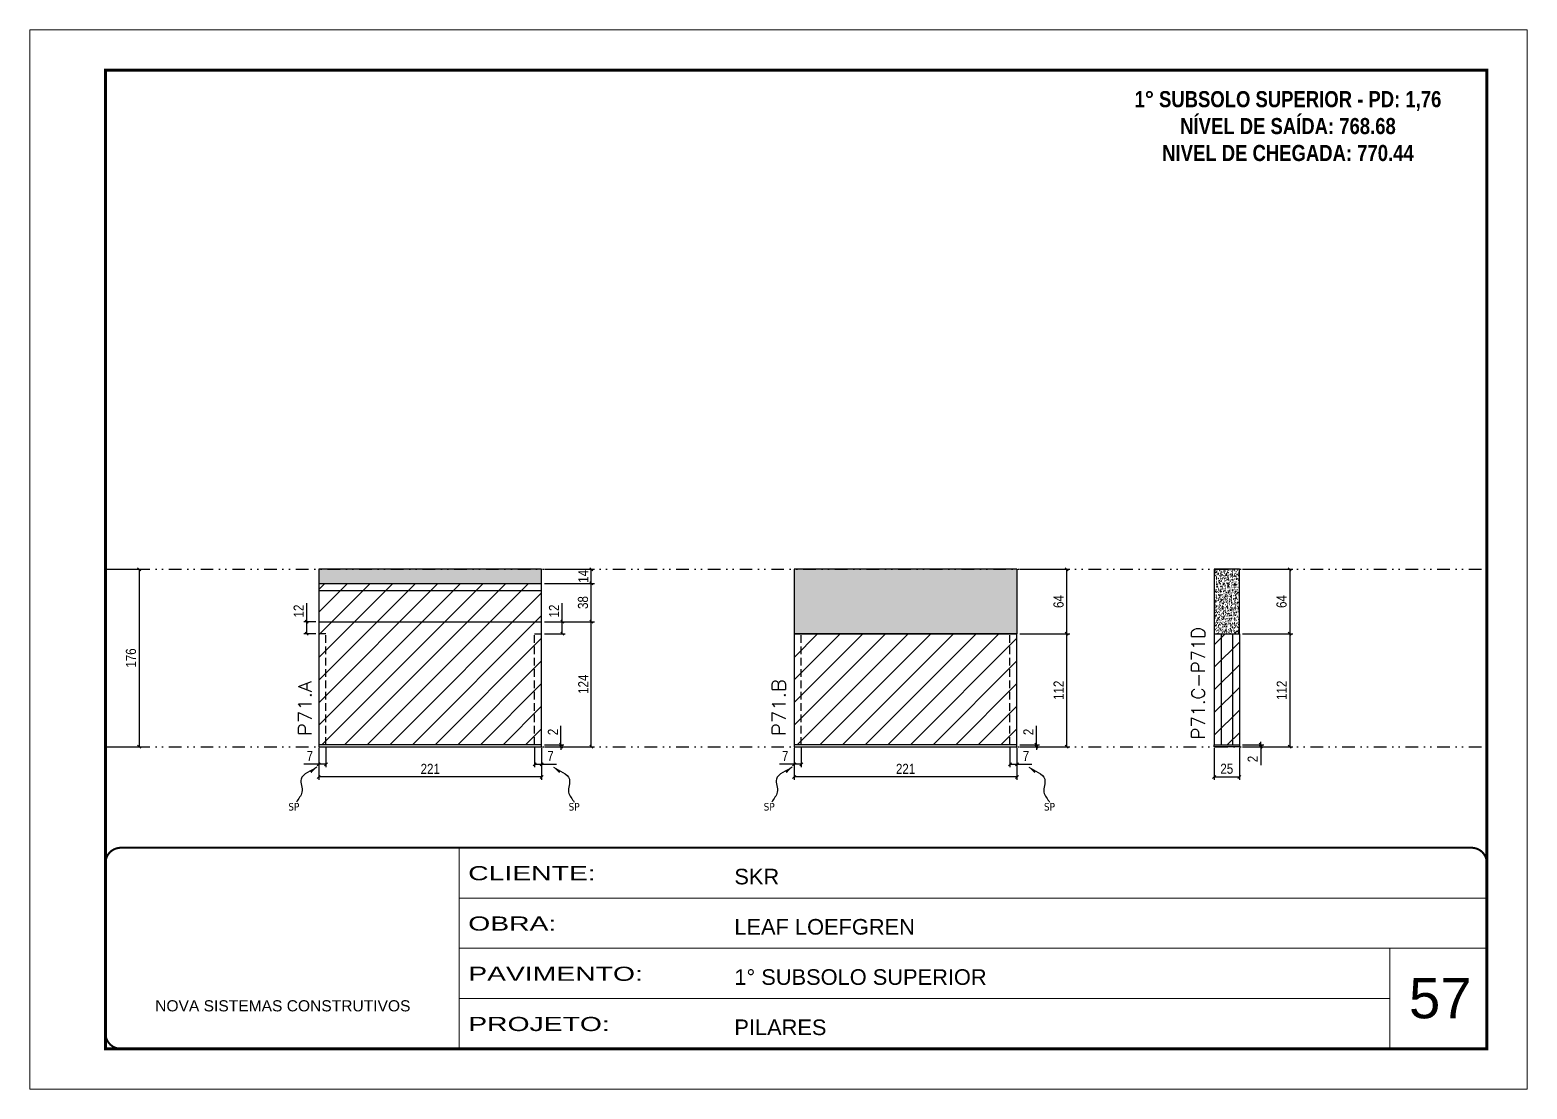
# Model space of a CAD drawing. Extents: x 14400 to 27878, y -21631 to 6985.
# Drawn here: x 14400 to 15885, y -10145 to -9095 of the extents above; entities that cross this region are included whole.
import ezdxf

# ---------------------------------------------------------------- set-up
doc = ezdxf.new("R2010")
doc.units = 0
for name, pattern in [('CONTINUO', [0]), ('DASHED', [0.75, 0.5, -0.25]), ('DIVIDE2', [0.625, 0.25, -0.125, 0, -0.125, 0, -0.125]), ('HIDDEN', [0.375, 0.25, -0.125])]:
    doc.linetypes.add(name, pattern=pattern)
for name, color, linetype, lineweight in [('CARIMBO', 255, 'Continuous', 9), ('Folhas', 255, 'Continuous', 9), ('Hachura', 251, 'Continuous', 9), ('SARRAFO DE PRESSAO', 251, 'DASHED', 9), ('Texto Seção', 7, 'Continuous', 15)]:
    doc.layers.add(name, color=color, linetype=linetype, lineweight=lineweight)
for name, color, linetype in [('COTA', 241, 'Continuous'), ('NOMENCLATURA', 7, 'Continuous'), ('Nível', 160, 'Continuous'), ('Painéis', 200, 'Continuous'), ('SARR_2.2x7', 40, 'Continuous'), ('Sarrafo de Pressão', 42, 'HIDDEN'), ('texto', 7, 'Continuous')]:
    doc.layers.add(name, color=color, linetype=linetype)
doc.styles.add('ARIAL', font='arial.ttf')
doc.styles.add('COTA TECNICA', font='techl___.ttf', dxfattribs={"height": 10})
doc.styles.add('COTA TECNICA-50', font='techl___.ttf', dxfattribs={"height": 10})
doc.styles.add('REGUA-120', font='ROMANS.shx', dxfattribs={"height": 15})
doc.styles.add('ROMANC', font='techb___.ttf', dxfattribs={"height": 2.5})
doc.styles.get("Standard").update_dxf_attribs({"font": 'arial.ttf'})
doc.styles.add('Tecnologia', font='')
doc.styles.get('Tecnologia').set_extended_font_data('Forgotten Futurist')
doc.dimstyles.new('COTA PAINEL-50', dxfattribs={"dimtxt": 10, "dimasz": 3, "dimexe": 3, "dimexo": 3, "dimgap": 3, "dimtad": 1, "dimdec": 1, "dimzin": 12, "dimdsep": 46, "dimtxsty": 'COTA TECNICA-50', "dimblk1": 'OBLIQUE', "dimblk2": 'OBLIQUE', "dimsah": 1, "dimcen": 0.9, "dimclrd": 4, "dimclre": 4, "dimclrt": 240, "dimadec": 1, "dimazin": 3, "dimtfac": 1, "dimtdec": 1, "dimtmove": 0, "dimatfit": 3, "dimfxl": 1, "dimtolj": 1, "dimtzin": 12, "dimarcsym": 0})
doc.dimstyles.new('PAINEL', dxfattribs={"dimtxt": 10, "dimasz": 3, "dimexe": 3, "dimexo": 3, "dimgap": 3, "dimtad": 1, "dimdec": 1, "dimzin": 12, "dimdsep": 46, "dimtxsty": 'COTA TECNICA', "dimblk1": 'OBLIQUE', "dimblk2": 'OBLIQUE', "dimsah": 1, "dimcen": 0.9, "dimclrd": 4, "dimclre": 4, "dimclrt": 240, "dimadec": 1, "dimazin": 3, "dimtfac": 1, "dimtdec": 1, "dimtmove": 0, "dimatfit": 3, "dimfxl": 1, "dimtolj": 1, "dimtzin": 12, "dimarcsym": 0})
doc.dimstyles.get("Standard").update_dxf_attribs({"dimtxt": 0.18, "dimasz": 0.18, "dimexe": 0.18, "dimexo": 0.0625, "dimgap": 0.09, "dimtad": 0, "dimtih": 1, "dimtoh": 1, "dimdec": 4, "dimzin": 0, "dimdsep": 46, "dimtxsty": 'Standard', "dimcen": 0.09, "dimadec": 0, "dimazin": 0, "dimtfac": 1, "dimtdec": 4, "dimtofl": 0, "dimtmove": 0, "dimatfit": 3, "dimfxl": 1, "dimtolj": 1, "dimtzin": 0, "dimarcsym": 0})

# ---------------------------------------------------------------- blocks, each defined once
blk = doc.blocks.new('9999999999')
at = {"color": 30, "linetype": 'CONTINUO'}
for p, q in [((98564.6, 34230.2), (98564.6, 34429.4)), ((98564.6, 34379.6), (99584, 34379.6)), ((98564.6, 34329.8), (99488, 34329.8)), ((99584, 34329.8), (99488, 34329.8)), ((99488, 34329.8), (99488, 34230.2)), ((98564.6, 34280), (99488, 34280))]:
    blk.add_line(p, q, dxfattribs=at)
at = {"color": 30, "linetype": 'CONTINUO', "const_width": 2}
blk.add_lwpolyline([(99584, 34230.2), (99584, 34414.4, 0.414214), (99569, 34429.4), (98229, 34429.4, 0.414214), (98214, 34414.4), (98214, 34245.2, 0.414214), (98229, 34230.2), (99584, 34230.2)], format="xyb", dxfattribs=at)
at = {"layer": 'Folhas'}
blk.add_lwpolyline([(98139, 34190.2), (99624, 34190.2), (99624, 35240.2), (98139, 35240.2)], close=True, dxfattribs=at)
at = {"layer": 'Folhas', "color": 30, "const_width": 3}
blk.add_lwpolyline([(98214, 34230.2), (99584, 34230.2), (99584, 35200.2), (98214, 35200.2)], close=True, dxfattribs=at)
at = {"color": 7, "linetype": 'Continuous', "ltscale": 5, "style": 'ARIAL'}
for s, height, p in [('SKR', 15.48, (98837.7, 34393.1)), ('LEAF LOEFGREN', 15.483, (98837.7, 34343.3)), ('1° SUBSOLO SUPERIOR', 15.483, (98837.7, 34293.5)), ('NOVA SISTEMAS CONSTRUTIVOS', 11.059, (98263.2, 34267.2)), ('PILARES', 15.48, (98837.7, 34243.7))]:
    blk.add_text(s, height=height, dxfattribs=at).set_placement(p)
at = {"layer": 'Folhas', "color": 7, "style": 'Tecnologia', "width": 1.5}
for s, p in [('CLIENTE:', (98573.7, 34397.2)), ('OBRA:', (98573.7, 34347.3)), ('PAVIMENTO:', (98573.7, 34297.5)), ('PROJETO:', (98573.7, 34247.7))]:
    blk.add_text(s, height=14, dxfattribs=at).set_placement(p)
blk = doc.blocks.new('_Oblique')
at = {"color": 0, "linetype": 'ByBlock', "lineweight": -2}
blk.add_line((-0.5, -0.5), (0.5, 0.5), dxfattribs=at)
blk = doc.blocks.new('*D1744')
at = {"layer": 'COTA', "color": 4, "lineweight": -2, "transparency": 16777216}
for p, q in [((14478, -9630), (14511.3, -9630)), ((14508.3, -9630), (14508.3, -9806)), ((14478, -9806), (14511.3, -9806))]:
    blk.add_line(p, q, dxfattribs=at)
at = {"layer": 'Defpoints', "color": 0, "transparency": 16777216}
for p in [(14475, -9630), (14475, -9806), (14508.3, -9806)]:
    blk.add_point(p, dxfattribs=at)
at = {"layer": 'COTA', "color": 4, "lineweight": -2, "transparency": 16777216, "xscale": 3, "yscale": 3, "zscale": 3}
for p, rotation in [((14508.3, -9630), 90), ((14508.3, -9806), 270)]:
    blk.add_blockref('_Oblique', p, dxfattribs=dict(at, rotation=rotation))
at = {"layer": 'COTA', "color": 240, "transparency": 16777216, "insert": (14500.2, -9718), "char_height": 10, "attachment_point": 5, "rotation": 90, "style": 'COTA TECNICA'}
blk.add_mtext('\\A1;176', dxfattribs=at)
blk = doc.blocks.new('*D1735')
at = {"layer": 'COTA', "color": 4, "lineweight": -2, "transparency": 16777216}
for p, q in [((14686.5, -9807), (14686.5, -9838.9)), ((14907.5, -9807), (14907.5, -9838.9)), ((14907.5, -9835.9), (14686.5, -9835.9))]:
    blk.add_line(p, q, dxfattribs=at)
at = {"layer": 'Defpoints', "color": 0, "transparency": 16777216}
for p in [(14686.5, -9804), (14907.5, -9804), (14686.5, -9835.9)]:
    blk.add_point(p, dxfattribs=at)
at = {"layer": 'COTA', "color": 4, "lineweight": -2, "transparency": 16777216, "xscale": 3, "yscale": 3, "zscale": 3, "rotation": 180}
blk.add_blockref('_Oblique', (14686.5, -9835.9), dxfattribs=at)
at = {"layer": 'COTA', "color": 4, "lineweight": -2, "transparency": 16777216, "xscale": 3, "yscale": 3, "zscale": 3}
blk.add_blockref('_Oblique', (14907.5, -9835.9), dxfattribs=at)
at = {"layer": 'COTA', "color": 240, "transparency": 16777216, "insert": (14797, -9827.9), "char_height": 10, "attachment_point": 5, "style": 'COTA TECNICA'}
blk.add_mtext('\\A1;221', dxfattribs=at)
blk = doc.blocks.new('*D1736')
at = {"layer": 'COTA', "color": 4, "lineweight": -2, "transparency": 16777216}
for p, q in [((14900.5, -9807), (14900.5, -9826.3)), ((14907.5, -9809), (14907.5, -9826.3)), ((14900.5, -9823.3), (14907.5, -9823.3)), ((14907.5, -9823.3), (14922.2, -9823.3))]:
    blk.add_line(p, q, dxfattribs=at)
at = {"layer": 'Defpoints', "color": 0, "transparency": 16777216}
for p in [(14900.5, -9804), (14907.5, -9806), (14907.5, -9823.3)]:
    blk.add_point(p, dxfattribs=at)
at = {"layer": 'COTA', "color": 4, "lineweight": -2, "transparency": 16777216, "xscale": 3, "yscale": 3, "zscale": 3, "rotation": 180}
blk.add_blockref('_Oblique', (14900.5, -9823.3), dxfattribs=at)
at = {"layer": 'COTA', "color": 4, "lineweight": -2, "transparency": 16777216, "xscale": 3, "yscale": 3, "zscale": 3}
blk.add_blockref('_Oblique', (14907.5, -9823.3), dxfattribs=at)
at = {"layer": 'COTA', "color": 240, "transparency": 16777216, "insert": (14916.3, -9815.2), "char_height": 10, "attachment_point": 5, "style": 'COTA TECNICA-50'}
blk.add_mtext('\\A1;7', dxfattribs=at)
blk = doc.blocks.new('*D1737')
at = {"layer": 'COTA', "color": 4, "lineweight": -2, "transparency": 16777216}
for p, q in [((14686.5, -9809), (14686.5, -9826.3)), ((14693.5, -9807), (14693.5, -9826.3)), ((14686.5, -9823.3), (14671.7, -9823.3)), ((14693.5, -9823.3), (14686.5, -9823.3))]:
    blk.add_line(p, q, dxfattribs=at)
at = {"layer": 'Defpoints', "color": 0, "transparency": 16777216}
for p in [(14686.5, -9806), (14693.5, -9804), (14686.5, -9823.3)]:
    blk.add_point(p, dxfattribs=at)
at = {"layer": 'COTA', "color": 4, "lineweight": -2, "transparency": 16777216, "xscale": 3, "yscale": 3, "zscale": 3, "rotation": 180}
blk.add_blockref('_Oblique', (14686.5, -9823.3), dxfattribs=at)
at = {"layer": 'COTA', "color": 4, "lineweight": -2, "transparency": 16777216, "xscale": 3, "yscale": 3, "zscale": 3}
blk.add_blockref('_Oblique', (14693.5, -9823.3), dxfattribs=at)
at = {"layer": 'COTA', "color": 240, "transparency": 16777216, "insert": (14677.6, -9815.2), "char_height": 10, "attachment_point": 5, "style": 'COTA TECNICA-50'}
blk.add_mtext('\\A1;7', dxfattribs=at)
blk = doc.blocks.new('*D1738')
at = {"layer": 'COTA', "color": 4, "lineweight": -2, "transparency": 16777216}
for p, q in [((14926.7, -9804), (14926.7, -9785.2)), ((14910.5, -9804), (14929.7, -9804)), ((14910.5, -9806), (14929.7, -9806)), ((14926.7, -9806), (14926.7, -9804)), ((14926.7, -9806), (14926.7, -9809))]:
    blk.add_line(p, q, dxfattribs=at)
at = {"layer": 'Defpoints', "color": 0, "transparency": 16777216}
for p in [(14907.5, -9804), (14907.5, -9806), (14926.7, -9806)]:
    blk.add_point(p, dxfattribs=at)
at = {"layer": 'COTA', "color": 4, "lineweight": -2, "transparency": 16777216, "xscale": 3, "yscale": 3, "zscale": 3}
for p, rotation in [((14926.7, -9804), 270), ((14926.7, -9806), 90)]:
    blk.add_blockref('_Oblique', p, dxfattribs=dict(at, rotation=rotation))
at = {"layer": 'COTA', "color": 240, "transparency": 16777216, "insert": (14918.7, -9791.3), "char_height": 10, "attachment_point": 5, "rotation": 90, "style": 'COTA TECNICA-50'}
blk.add_mtext('\\A1;2', dxfattribs=at)
blk = doc.blocks.new('*D1739')
at = {"layer": 'COTA', "color": 4, "linetype": 'ByBlock', "lineweight": -2, "transparency": 16777216}
for p, q in [((14910.5, -9682), (14959.8, -9682)), ((14956.8, -9806), (14956.8, -9682)), ((14910.5, -9806), (14959.8, -9806))]:
    blk.add_line(p, q, dxfattribs=at)
at = {"layer": 'Defpoints', "color": 0, "linetype": 'ByBlock', "transparency": 16777216}
for p in [(14907.5, -9682), (14956.8, -9682), (14907.5, -9806)]:
    blk.add_point(p, dxfattribs=at)
at = {"layer": 'COTA', "color": 4, "linetype": 'ByBlock', "lineweight": -2, "transparency": 16777216, "xscale": 3, "yscale": 3, "zscale": 3}
for p, rotation in [((14956.8, -9682), 90), ((14956.8, -9806), 270)]:
    blk.add_blockref('_Oblique', p, dxfattribs=dict(at, rotation=rotation))
at = {"layer": 'COTA', "color": 240, "linetype": 'ByBlock', "transparency": 16777216, "insert": (14948.8, -9744), "char_height": 10, "attachment_point": 5, "rotation": 90, "style": 'COTA TECNICA'}
blk.add_mtext('\\A1;124', dxfattribs=at)
blk = doc.blocks.new('*D1740')
at = {"layer": 'COTA', "color": 4, "linetype": 'ByBlock', "lineweight": -2, "transparency": 16777216}
for p, q in [((14910.5, -9682), (14959.8, -9682)), ((14956.8, -9806), (14956.8, -9682)), ((14910.5, -9806), (14959.8, -9806))]:
    blk.add_line(p, q, dxfattribs=at)
at = {"layer": 'Defpoints', "color": 0, "linetype": 'ByBlock', "transparency": 16777216}
for p in [(14907.5, -9682), (14956.8, -9682), (14907.5, -9806)]:
    blk.add_point(p, dxfattribs=at)
at = {"layer": 'COTA', "color": 4, "linetype": 'ByBlock', "lineweight": -2, "transparency": 16777216, "xscale": 3, "yscale": 3, "zscale": 3}
for p, rotation in [((14956.8, -9682), 90), ((14956.8, -9806), 270)]:
    blk.add_blockref('_Oblique', p, dxfattribs=dict(at, rotation=rotation))
at = {"layer": 'COTA', "color": 240, "linetype": 'ByBlock', "transparency": 16777216, "insert": (14948.8, -9744), "char_height": 10, "attachment_point": 5, "rotation": 90, "style": 'COTA TECNICA'}
blk.add_mtext('\\A1;124', dxfattribs=at)
blk = doc.blocks.new('*D1741')
at = {"layer": 'COTA', "color": 4, "lineweight": -2, "transparency": 16777216}
for p, q in [((15574.6, -9807), (15574.6, -9838.9)), ((15599.6, -9807), (15599.6, -9838.9)), ((15574.6, -9835.9), (15599.6, -9835.9))]:
    blk.add_line(p, q, dxfattribs=at)
at = {"layer": 'Defpoints', "color": 0, "transparency": 16777216}
for p in [(15574.6, -9804), (15599.6, -9804), (15599.6, -9835.9)]:
    blk.add_point(p, dxfattribs=at)
at = {"layer": 'COTA', "color": 4, "lineweight": -2, "transparency": 16777216, "xscale": 3, "yscale": 3, "zscale": 3, "rotation": 180}
blk.add_blockref('_Oblique', (15574.6, -9835.9), dxfattribs=at)
at = {"layer": 'COTA', "color": 4, "lineweight": -2, "transparency": 16777216, "xscale": 3, "yscale": 3, "zscale": 3}
blk.add_blockref('_Oblique', (15599.6, -9835.9), dxfattribs=at)
at = {"layer": 'COTA', "color": 240, "transparency": 16777216, "insert": (15587.1, -9827.8), "char_height": 10, "attachment_point": 5, "style": 'COTA TECNICA'}
blk.add_mtext('\\A1;25', dxfattribs=at)
blk = doc.blocks.new('*D1742')
at = {"layer": 'COTA', "color": 4, "lineweight": -2, "transparency": 16777216}
for p, q in [((15602.6, -9804), (15623.8, -9804)), ((15602.6, -9806), (15623.8, -9806)), ((15620.8, -9804), (15620.8, -9801)), ((15620.8, -9804), (15620.8, -9806)), ((15620.8, -9806), (15620.8, -9824.2))]:
    blk.add_line(p, q, dxfattribs=at)
at = {"layer": 'Defpoints', "color": 0, "transparency": 16777216}
for p in [(15599.6, -9804), (15599.6, -9806), (15620.8, -9804)]:
    blk.add_point(p, dxfattribs=at)
at = {"layer": 'COTA', "color": 4, "lineweight": -2, "transparency": 16777216, "xscale": 3, "yscale": 3, "zscale": 3}
for p, rotation in [((15620.8, -9804), 270), ((15620.8, -9806), 90)]:
    blk.add_blockref('_Oblique', p, dxfattribs=dict(at, rotation=rotation))
at = {"layer": 'COTA', "color": 240, "transparency": 16777216, "insert": (15612.8, -9818.1), "char_height": 10, "attachment_point": 5, "rotation": 90, "style": 'COTA TECNICA-50'}
blk.add_mtext('\\A1;2', dxfattribs=at)
blk = doc.blocks.new('*D1745')
at = {"layer": 'COTA', "color": 4, "linetype": 'ByBlock', "lineweight": -2, "transparency": 16777216}
for p, q in [((15602.6, -9630), (15652.6, -9630)), ((15649.6, -9630), (15649.6, -9694)), ((15602.6, -9694), (15652.6, -9694))]:
    blk.add_line(p, q, dxfattribs=at)
at = {"layer": 'Defpoints', "color": 0, "linetype": 'ByBlock', "transparency": 16777216}
for p in [(15599.6, -9630), (15599.6, -9694), (15649.6, -9694)]:
    blk.add_point(p, dxfattribs=at)
at = {"layer": 'COTA', "color": 4, "linetype": 'ByBlock', "lineweight": -2, "transparency": 16777216, "xscale": 3, "yscale": 3, "zscale": 3}
for p, rotation in [((15649.6, -9630), 90), ((15649.6, -9694), 270)]:
    blk.add_blockref('_Oblique', p, dxfattribs=dict(at, rotation=rotation))
at = {"layer": 'COTA', "color": 240, "linetype": 'ByBlock', "transparency": 16777216, "insert": (15641.5, -9662), "char_height": 10, "attachment_point": 5, "rotation": 90, "style": 'COTA TECNICA'}
blk.add_mtext('\\A1;64', dxfattribs=at)
blk = doc.blocks.new('*D1743')
at = {"layer": 'COTA', "color": 4, "lineweight": -2, "transparency": 16777216}
for p, q in [((14910.5, -9630), (14959.8, -9630)), ((14956.8, -9644), (14956.8, -9630)), ((14910.5, -9644), (14959.8, -9644))]:
    blk.add_line(p, q, dxfattribs=at)
at = {"layer": 'Defpoints', "color": 0, "transparency": 16777216}
for p in [(14907.5, -9630), (14956.8, -9630), (14907.5, -9644)]:
    blk.add_point(p, dxfattribs=at)
at = {"layer": 'COTA', "color": 4, "lineweight": -2, "transparency": 16777216, "xscale": 3, "yscale": 3, "zscale": 3}
for p, rotation in [((14956.8, -9630), 90), ((14956.8, -9644), 270)]:
    blk.add_blockref('_Oblique', p, dxfattribs=dict(at, rotation=rotation))
at = {"layer": 'COTA', "color": 240, "transparency": 16777216, "insert": (14948.8, -9637), "char_height": 10, "attachment_point": 5, "rotation": 90, "style": 'COTA TECNICA'}
blk.add_mtext('\\A1;14', dxfattribs=at)
blk = doc.blocks.new('*D1728')
at = {"layer": 'COTA', "color": 4, "lineweight": -2, "transparency": 16777216}
for p, q in [((15158, -9807), (15158, -9838.9)), ((15379, -9807), (15379, -9838.9)), ((15379, -9835.9), (15158, -9835.9))]:
    blk.add_line(p, q, dxfattribs=at)
at = {"layer": 'Defpoints', "color": 0, "transparency": 16777216}
for p in [(15158, -9804), (15379, -9804), (15158, -9835.9)]:
    blk.add_point(p, dxfattribs=at)
at = {"layer": 'COTA', "color": 4, "lineweight": -2, "transparency": 16777216, "xscale": 3, "yscale": 3, "zscale": 3, "rotation": 180}
blk.add_blockref('_Oblique', (15158, -9835.9), dxfattribs=at)
at = {"layer": 'COTA', "color": 4, "lineweight": -2, "transparency": 16777216, "xscale": 3, "yscale": 3, "zscale": 3}
blk.add_blockref('_Oblique', (15379, -9835.9), dxfattribs=at)
at = {"layer": 'COTA', "color": 240, "transparency": 16777216, "insert": (15268.5, -9827.9), "char_height": 10, "attachment_point": 5, "style": 'COTA TECNICA'}
blk.add_mtext('\\A1;221', dxfattribs=at)
blk = doc.blocks.new('*D1729')
at = {"layer": 'COTA', "color": 4, "lineweight": -2, "transparency": 16777216}
for p, q in [((15372, -9807), (15372, -9826.3)), ((15379, -9809), (15379, -9826.3)), ((15372, -9823.3), (15379, -9823.3)), ((15379, -9823.3), (15393.7, -9823.3))]:
    blk.add_line(p, q, dxfattribs=at)
at = {"layer": 'Defpoints', "color": 0, "transparency": 16777216}
for p in [(15372, -9804), (15379, -9806), (15379, -9823.3)]:
    blk.add_point(p, dxfattribs=at)
at = {"layer": 'COTA', "color": 4, "lineweight": -2, "transparency": 16777216, "xscale": 3, "yscale": 3, "zscale": 3, "rotation": 180}
blk.add_blockref('_Oblique', (15372, -9823.3), dxfattribs=at)
at = {"layer": 'COTA', "color": 4, "lineweight": -2, "transparency": 16777216, "xscale": 3, "yscale": 3, "zscale": 3}
blk.add_blockref('_Oblique', (15379, -9823.3), dxfattribs=at)
at = {"layer": 'COTA', "color": 240, "transparency": 16777216, "insert": (15387.9, -9815.2), "char_height": 10, "attachment_point": 5, "style": 'COTA TECNICA-50'}
blk.add_mtext('\\A1;7', dxfattribs=at)
blk = doc.blocks.new('*D1730')
at = {"layer": 'COTA', "color": 4, "lineweight": -2, "transparency": 16777216}
for p, q in [((15158, -9809), (15158, -9826.3)), ((15165, -9807), (15165, -9826.3)), ((15158, -9823.3), (15143.3, -9823.3)), ((15165, -9823.3), (15158, -9823.3))]:
    blk.add_line(p, q, dxfattribs=at)
at = {"layer": 'Defpoints', "color": 0, "transparency": 16777216}
for p in [(15158, -9806), (15165, -9804), (15158, -9823.3)]:
    blk.add_point(p, dxfattribs=at)
at = {"layer": 'COTA', "color": 4, "lineweight": -2, "transparency": 16777216, "xscale": 3, "yscale": 3, "zscale": 3, "rotation": 180}
blk.add_blockref('_Oblique', (15158, -9823.3), dxfattribs=at)
at = {"layer": 'COTA', "color": 4, "lineweight": -2, "transparency": 16777216, "xscale": 3, "yscale": 3, "zscale": 3}
blk.add_blockref('_Oblique', (15165, -9823.3), dxfattribs=at)
at = {"layer": 'COTA', "color": 240, "transparency": 16777216, "insert": (15149.1, -9815.2), "char_height": 10, "attachment_point": 5, "style": 'COTA TECNICA-50'}
blk.add_mtext('\\A1;7', dxfattribs=at)
blk = doc.blocks.new('*D1731')
at = {"layer": 'COTA', "color": 4, "lineweight": -2, "transparency": 16777216}
for p, q in [((15398.3, -9804), (15398.3, -9785.2)), ((15382, -9804), (15401.3, -9804)), ((15382, -9806), (15401.3, -9806)), ((15398.3, -9806), (15398.3, -9804)), ((15398.3, -9806), (15398.3, -9809))]:
    blk.add_line(p, q, dxfattribs=at)
at = {"layer": 'Defpoints', "color": 0, "transparency": 16777216}
for p in [(15379, -9804), (15379, -9806), (15398.3, -9806)]:
    blk.add_point(p, dxfattribs=at)
at = {"layer": 'COTA', "color": 4, "lineweight": -2, "transparency": 16777216, "xscale": 3, "yscale": 3, "zscale": 3}
for p, rotation in [((15398.3, -9804), 270), ((15398.3, -9806), 90)]:
    blk.add_blockref('_Oblique', p, dxfattribs=dict(at, rotation=rotation))
at = {"layer": 'COTA', "color": 240, "transparency": 16777216, "insert": (15390.3, -9791.3), "char_height": 10, "attachment_point": 5, "rotation": 90, "style": 'COTA TECNICA-50'}
blk.add_mtext('\\A1;2', dxfattribs=at)
blk = doc.blocks.new('*D1732')
at = {"layer": 'COTA', "color": 4, "linetype": 'ByBlock', "lineweight": -2, "transparency": 16777216}
for p, q in [((15382, -9694), (15431.4, -9694)), ((15428.4, -9806), (15428.4, -9694)), ((15382, -9806), (15431.4, -9806))]:
    blk.add_line(p, q, dxfattribs=at)
at = {"layer": 'Defpoints', "color": 0, "linetype": 'ByBlock', "transparency": 16777216}
for p in [(15379, -9694), (15428.4, -9694), (15379, -9806)]:
    blk.add_point(p, dxfattribs=at)
at = {"layer": 'COTA', "color": 4, "linetype": 'ByBlock', "lineweight": -2, "transparency": 16777216, "xscale": 3, "yscale": 3, "zscale": 3}
for p, rotation in [((15428.4, -9694), 90), ((15428.4, -9806), 270)]:
    blk.add_blockref('_Oblique', p, dxfattribs=dict(at, rotation=rotation))
at = {"layer": 'COTA', "color": 240, "linetype": 'ByBlock', "transparency": 16777216, "insert": (15420.3, -9750), "char_height": 10, "attachment_point": 5, "rotation": 90, "style": 'COTA TECNICA'}
blk.add_mtext('\\A1;112', dxfattribs=at)
blk = doc.blocks.new('*D1733')
at = {"layer": 'COTA', "color": 4, "linetype": 'ByBlock', "lineweight": -2, "transparency": 16777216}
for p, q in [((15382, -9694), (15431.4, -9694)), ((15428.4, -9806), (15428.4, -9694)), ((15382, -9806), (15431.4, -9806))]:
    blk.add_line(p, q, dxfattribs=at)
at = {"layer": 'Defpoints', "color": 0, "linetype": 'ByBlock', "transparency": 16777216}
for p in [(15379, -9694), (15428.4, -9694), (15379, -9806)]:
    blk.add_point(p, dxfattribs=at)
at = {"layer": 'COTA', "color": 4, "linetype": 'ByBlock', "lineweight": -2, "transparency": 16777216, "xscale": 3, "yscale": 3, "zscale": 3}
for p, rotation in [((15428.4, -9694), 90), ((15428.4, -9806), 270)]:
    blk.add_blockref('_Oblique', p, dxfattribs=dict(at, rotation=rotation))
at = {"layer": 'COTA', "color": 240, "linetype": 'ByBlock', "transparency": 16777216, "insert": (15420.3, -9750), "char_height": 10, "attachment_point": 5, "rotation": 90, "style": 'COTA TECNICA'}
blk.add_mtext('\\A1;112', dxfattribs=at)
blk = doc.blocks.new('*D1734')
at = {"layer": 'COTA', "color": 4, "lineweight": -2, "transparency": 16777216}
for p, q in [((15382, -9630), (15431.4, -9630)), ((15428.4, -9694), (15428.4, -9630)), ((15382, -9694), (15431.4, -9694))]:
    blk.add_line(p, q, dxfattribs=at)
at = {"layer": 'Defpoints', "color": 0, "transparency": 16777216}
for p in [(15379, -9630), (15428.4, -9630), (15379, -9694)]:
    blk.add_point(p, dxfattribs=at)
at = {"layer": 'COTA', "color": 4, "lineweight": -2, "transparency": 16777216, "xscale": 3, "yscale": 3, "zscale": 3}
for p, rotation in [((15428.4, -9630), 90), ((15428.4, -9694), 270)]:
    blk.add_blockref('_Oblique', p, dxfattribs=dict(at, rotation=rotation))
at = {"layer": 'COTA', "color": 240, "transparency": 16777216, "insert": (15420.3, -9662), "char_height": 10, "attachment_point": 5, "rotation": 90, "style": 'COTA TECNICA'}
blk.add_mtext('\\A1;64', dxfattribs=at)
blk = doc.blocks.new('*D1746')
at = {"layer": 'COTA', "color": 4, "lineweight": -2, "transparency": 16777216}
for p, q in [((15602.6, -9694), (15652.6, -9694)), ((15649.6, -9694), (15649.6, -9806)), ((15602.6, -9806), (15652.6, -9806))]:
    blk.add_line(p, q, dxfattribs=at)
at = {"layer": 'Defpoints', "color": 0, "transparency": 16777216}
for p in [(15599.6, -9694), (15599.6, -9806), (15649.6, -9806)]:
    blk.add_point(p, dxfattribs=at)
at = {"layer": 'COTA', "color": 4, "lineweight": -2, "transparency": 16777216, "xscale": 3, "yscale": 3, "zscale": 3}
for p, rotation in [((15649.6, -9694), 90), ((15649.6, -9806), 270)]:
    blk.add_blockref('_Oblique', p, dxfattribs=dict(at, rotation=rotation))
at = {"layer": 'COTA', "color": 240, "transparency": 16777216, "insert": (15641.6, -9750), "char_height": 10, "attachment_point": 5, "rotation": 90, "style": 'COTA TECNICA'}
blk.add_mtext('\\A1;112', dxfattribs=at)
blk = doc.blocks.new('*D1747')
at = {"layer": 'COTA', "color": 4, "lineweight": -2, "transparency": 16777216}
for p, q in [((14910.5, -9644), (14959.8, -9644)), ((14956.8, -9682), (14956.8, -9644)), ((14910.5, -9682), (14959.8, -9682))]:
    blk.add_line(p, q, dxfattribs=at)
at = {"layer": 'Defpoints', "color": 0, "transparency": 16777216}
for p in [(14907.5, -9644), (14956.8, -9644), (14907.5, -9682)]:
    blk.add_point(p, dxfattribs=at)
at = {"layer": 'COTA', "color": 4, "lineweight": -2, "transparency": 16777216, "xscale": 3, "yscale": 3, "zscale": 3}
for p, rotation in [((14956.8, -9644), 90), ((14956.8, -9682), 270)]:
    blk.add_blockref('_Oblique', p, dxfattribs=dict(at, rotation=rotation))
at = {"layer": 'COTA', "color": 240, "transparency": 16777216, "insert": (14948.6, -9663), "char_height": 10, "attachment_point": 5, "rotation": 90, "style": 'COTA TECNICA'}
blk.add_mtext('\\A1;38', dxfattribs=at)
blk = doc.blocks.new('*D1748')
at = {"layer": 'COTA', "color": 4, "lineweight": -2, "transparency": 16777216}
for p, q in [((14927.9, -9682), (14927.9, -9663.7)), ((14910.5, -9682), (14930.9, -9682)), ((14927.9, -9694), (14927.9, -9682)), ((14910.5, -9694), (14930.9, -9694))]:
    blk.add_line(p, q, dxfattribs=at)
at = {"layer": 'Defpoints', "color": 0, "transparency": 16777216}
for p in [(14907.5, -9682), (14927.9, -9682), (14907.5, -9694)]:
    blk.add_point(p, dxfattribs=at)
at = {"layer": 'COTA', "color": 4, "lineweight": -2, "transparency": 16777216, "xscale": 3, "yscale": 3, "zscale": 3}
for p, rotation in [((14927.9, -9682), 90), ((14927.9, -9694), 270)]:
    blk.add_blockref('_Oblique', p, dxfattribs=dict(at, rotation=rotation))
at = {"layer": 'COTA', "color": 240, "transparency": 16777216, "insert": (14919.8, -9671.4), "char_height": 10, "attachment_point": 5, "rotation": 90, "style": 'COTA TECNICA'}
blk.add_mtext('\\A1;12', dxfattribs=at)
blk = doc.blocks.new('*D1749')
at = {"layer": 'COTA', "color": 4, "lineweight": -2, "transparency": 16777216}
for p, q in [((14674.6, -9682), (14674.6, -9663.7)), ((14683.5, -9682), (14671.6, -9682)), ((14674.6, -9694), (14674.6, -9682)), ((14683.5, -9694), (14671.6, -9694))]:
    blk.add_line(p, q, dxfattribs=at)
at = {"layer": 'Defpoints', "color": 0, "transparency": 16777216}
for p in [(14674.6, -9682), (14686.5, -9682), (14686.5, -9694)]:
    blk.add_point(p, dxfattribs=at)
at = {"layer": 'COTA', "color": 4, "lineweight": -2, "transparency": 16777216, "xscale": 3, "yscale": 3, "zscale": 3}
for p, rotation in [((14674.6, -9682), 90), ((14674.6, -9694), 270)]:
    blk.add_blockref('_Oblique', p, dxfattribs=dict(at, rotation=rotation))
at = {"layer": 'COTA', "color": 240, "transparency": 16777216, "insert": (14666.5, -9671.4), "char_height": 10, "attachment_point": 5, "rotation": 90, "style": 'COTA TECNICA'}
blk.add_mtext('\\A1;12', dxfattribs=at)

msp = doc.modelspace()

# ---------------------------------------------------------------- hatches: boundary and pattern name
at = {"layer": 'COTA'}
h = msp.add_hatch(dxfattribs=at)
h.set_pattern_fill('AR-CONC', color=256, scale=0.03)
h.set_pattern_definition([(50, (0, -148), (5.4655401, -0.4781726), [0.5715, -6.2865]), (355, (0, -148), (-1.0573026, 5.7317054), [0.4572, -5.0292175]), (100.451445, (0.4555, -148.04), (4.4082374, 5.2535326), [0.4857003, -5.3427073]), (46.1842, (0, -146.476), (8.1323712, -1.2612698), [0.85725, -9.42975]), (96.63556, (0.678, -146.581), (7.122124, 7.4227837), [0.7285507, -8.0140682]), (351.18415, (0, -146.476), (7.122124, 7.4227837), [0.685799, -7.543792]), (21, (0.762, -146.857), (4.5484317, -3.067956), [0.5715, -6.2865]), (326, (0.762, -146.857), (1.8540609, 5.525639), [0.4572, -5.0292]), (71.451445, (1.141, -147.1127), (6.4024926, 2.457683), [0.4857003, -5.3426981]), (37.5, (0, -148), (0.0926581, 2.53665117), [0, -4.96824, 0, -5.1054, 0, -5.04825]), (7.5, (0, -148), (2.00458988, 3.00541724), [0, -2.91084, 0, -4.85394, 0, -1.92405]), (327.5, (-1.6993, -148), (4.06771786, -0.17186232), [0, -1.905, 0, -5.9436, 0, -7.8867]), (317.5, (-2.4613, -148), (4.44387544, 0.7627947), [0, -2.4765, 0, -3.94716, 0, -5.6007])])
h.paths.add_polyline_path([(14907.48, -9644.04), (14907.48, -9630.04), (14686.48, -9630.04), (14686.48, -9644.04)])
h = msp.add_hatch(dxfattribs=at)
h.set_pattern_fill('AR-CONC', color=256, scale=0.03)
h.set_pattern_definition([(50, (-7e-12, -148), (5.4655401, -0.4781726), [0.5715, -6.2865]), (355, (-7e-12, -148), (-1.0573026, 5.7317054), [0.4572, -5.0292175]), (100.451445, (0.4555, -148.04), (4.4082374, 5.2535326), [0.4857003, -5.3427073]), (46.1842, (-7e-12, -146.476), (8.1323712, -1.2612698), [0.85725, -9.42975]), (96.63556, (0.678, -146.581), (7.122124, 7.4227837), [0.7285507, -8.0140682]), (351.18415, (-7e-12, -146.476), (7.122124, 7.4227837), [0.685799, -7.543792]), (21, (0.762, -146.857), (4.5484317, -3.067956), [0.5715, -6.2865]), (326, (0.762, -146.857), (1.8540609, 5.525639), [0.4572, -5.0292]), (71.451445, (1.141, -147.1127), (6.4024926, 2.457683), [0.4857003, -5.3426981]), (37.5, (-7e-12, -148), (0.0926581, 2.53665117), [0, -4.96824, 0, -5.1054, 0, -5.04825]), (7.5, (-7e-12, -148), (2.00458988, 3.00541724), [0, -2.91084, 0, -4.85394, 0, -1.92405]), (327.5, (-1.6993, -148), (4.06771786, -0.17186232), [0, -1.905, 0, -5.9436, 0, -7.8867]), (317.5, (-2.4613, -148), (4.44387544, 0.7627947), [0, -2.4765, 0, -3.94716, 0, -5.6007])])
h.paths.add_polyline_path([(15378.99, -9694.04), (15378.99, -9630.04), (15157.99, -9630.04), (15157.99, -9694.04)])
h = msp.add_hatch(dxfattribs=at)
h.set_pattern_fill('AR-CONC', color=256, scale=0.03)
h.set_pattern_definition([(50, (-3077.5977, -5847.1994), (5.4655401, -0.4781726), [0.5715, -6.2865]), (355, (-3077.598, -5847.1994), (-1.0573026, 5.7317054), [0.4572, -5.0292175]), (100.451445, (-3077.142, -5847.2393), (4.4082374, 5.2535326), [0.4857003, -5.3427073]), (46.1842, (-3077.598, -5845.6754), (8.1323712, -1.2612698), [0.85725, -9.42975]), (96.635558, (-3076.92, -5845.7805), (7.122124, 7.4227837), [0.7285507, -8.0140682]), (351.18415, (-3077.598, -5845.6754), (7.122124, 7.4227837), [0.685799, -7.543792]), (21, (-3076.8357, -5846.0564), (4.5484317, -3.0679559), [0.5715, -6.2865]), (326, (-3076.836, -5846.0564), (1.8540609, 5.525639), [0.4572, -5.0292]), (71.451445, (-3076.4567, -5846.312), (6.4024926, 2.457683), [0.4857003, -5.3426981]), (37.5, (-3077.5977, -5847.1994), (0.0926581, 2.53665117), [0, -4.96824, 0, -5.1054, 0, -5.04825]), (7.5, (-3077.5977, -5847.1994), (2.00458988, 3.00541724), [0, -2.91084, 0, -4.85394, 0, -1.92405]), (327.5, (-3079.297, -5847.1994), (4.06771786, -0.17186232), [0, -1.905, 0, -5.9436, 0, -7.8867]), (317.5, (-3080.059, -5847.1994), (4.44387544, 0.7627947), [0, -2.4765, 0, -3.94716, 0, -5.6007])])
h.paths.add_polyline_path([(15575.65, -9630.04), (15600.65, -9630.04)])
h.paths.add_polyline_path([(15599.65, -9694.04), (15599.65, -9630.04), (15575.65, -9630.04), (15575.65, -9694.04)])
at = {"layer": 'Hachura'}
h = msp.add_hatch(dxfattribs=at)
h.set_pattern_fill('ANSI31', color=256, scale=5)
h.paths.add_polyline_path([(14907.48, -9682.04), (14686.48, -9682.04), (14686.48, -9804.04), (14907.48, -9804.04)])
h.paths.add_polyline_path([(14907.48, -9644.04), (14686.48, -9644.04), (14686.48, -9682.04), (14907.48, -9682.04)])
h.paths.add_polyline_path([(15378.99, -9694.04), (15157.99, -9694.04), (15157.99, -9804.04), (15378.99, -9804.04)])
h.paths.add_polyline_path([(15599.65, -9694.04), (15574.65, -9694.04), (15574.65, -9804.04), (15599.65, -9804.04)])

# ---------------------------------------------------------------- linework, layer by layer
at = {"layer": 'COTA'}
for p, q in [((14907.48, -9630.04), (14686.48, -9630.04)), ((14686.48, -9630.04), (14686.48, -9644.04)), ((14907.48, -9644.04), (14907.48, -9630.04)), ((15378.99, -9630.04), (15157.99, -9630.04)), ((15157.99, -9630.04), (15157.99, -9694.04)), ((15378.99, -9630.04), (15378.99, -9694.04))]:
    msp.add_line(p, q, dxfattribs=at)
at = {"layer": 'COTA', "linetype": 'ByBlock'}
msp.add_lwpolyline([(15574.65, -9694.04), (15599.65, -9694.04), (15599.65, -9630.04), (15574.65, -9630.04)], close=True, dxfattribs=at)
at = {"layer": 'Nível', "color": 4, "linetype": 'DIVIDE2', "ltscale": 50}
for p, q in [((14474.97, -9630.04), (15844.97, -9630.04)), ((14474.97, -9806.04), (15844.97, -9806.04))]:
    msp.add_line(p, q, dxfattribs=at)
at = {"layer": 'Painéis'}
for p, q in [((14686.48, -9644.04), (14686.48, -9806.04)), ((14686.48, -9644.04), (14907.48, -9644.04)), ((14907.48, -9806.04), (14907.48, -9644.04)), ((14686.48, -9682.04), (14907.48, -9682.04)), ((14686.48, -9682.04), (14907.48, -9682.04)), ((15378.99, -9694.04), (15157.99, -9694.04)), ((15157.99, -9694.04), (15157.99, -9806.04)), ((15157.99, -9694.04), (15378.99, -9694.04)), ((15378.99, -9694.04), (15157.99, -9694.04)), ((15378.99, -9806.04), (15378.99, -9694.04)), ((15574.65, -9694.04), (15574.65, -9804.04)), ((15574.65, -9694.04), (15599.65, -9694.04)), ((15599.65, -9694.04), (15599.65, -9804.04)), ((14686.48, -9806.04), (14907.48, -9806.04)), ((15157.99, -9806.04), (15378.99, -9806.04)), ((15574.65, -9804.04), (15599.65, -9804.04)), ((15574.65, -9804.04), (15599.65, -9804.04)), ((15574.65, -9806.04), (15574.65, -9804.04)), ((15599.65, -9806.04), (15574.65, -9806.04)), ((15599.65, -9804.04), (15599.65, -9806.04))]:
    msp.add_line(p, q, dxfattribs=at)
for points in [[(14907.48, -9804.04), (14686.48, -9804.04), (14686.48, -9806.04), (14907.48, -9806.04)], [(15378.99, -9804.04), (15157.99, -9804.04), (15157.99, -9806.04), (15378.99, -9806.04)]]:
    msp.add_lwpolyline(points, close=True, dxfattribs=at)
at = {"layer": 'SARR_2.2x7'}
for p, q in [((14686.48, -9651.04), (14907.48, -9651.04)), ((15581.65, -9694.04), (15581.65, -9720.04)), ((15581.65, -9694.04), (15581.65, -9694.04)), ((15592.65, -9694.04), (15592.65, -9720.04)), ((15592.65, -9694.04), (15592.65, -9694.04)), ((15581.65, -9720.04), (15581.65, -9804.04)), ((15592.65, -9720.04), (15592.65, -9804.04))]:
    msp.add_line(p, q, dxfattribs=at)
at = {"layer": 'Sarrafo de Pressão', "ltscale": 30}
for p, q in [((14693.48, -9682.04), (14693.48, -9682.04)), ((14900.48, -9682.04), (14900.48, -9682.04)), ((14693.48, -9694.04), (14686.48, -9694.04)), ((14693.48, -9804.04), (14693.48, -9694.04)), ((14900.48, -9804.04), (14900.48, -9694.04)), ((14900.48, -9694.04), (14907.48, -9694.04)), ((15164.99, -9804.04), (15164.99, -9694.04)), ((15164.99, -9694.04), (15164.99, -9694.04)), ((15164.99, -9694.04), (15164.99, -9694.04)), ((15371.99, -9804.04), (15371.99, -9694.04)), ((15371.99, -9694.04), (15371.99, -9694.04)), ((15371.99, -9694.04), (15371.99, -9694.04))]:
    msp.add_line(p, q, dxfattribs=at)

# ---------------------------------------------------------------- block references
at = {"layer": 'SARRAFO DE PRESSAO', "color": 6, "linetype": 'ByBlock'}
msp.add_blockref('9999999999', (-83739.01, -44335.53), dxfattribs=at)

# ---------------------------------------------------------------- texts
at = {"layer": 'CARIMBO', "style": 'ARIAL'}
msp.add_text('57', height=40, dxfattribs=at).set_placement((15767.83, -10075.18))
at = {"layer": 'NOMENCLATURA', "color": 2, "insert": (15647.81, -9129.26), "char_height": 16, "attachment_point": 2, "style": 'ROMANC'}
msp.add_mtext_dynamic_manual_height_columns('\\P1° SUBSOLO SUPERIOR - PD: 1,76\\PNÍVEL DE SAÍDA: 768.68\\PNIVEL DE CHEGADA: 770.44', width=432.3511, gutter_width=1, heights=[0], dxfattribs=at)
at = {"layer": 'texto', "color": 0, "char_height": 7.5, "attachment_point": 5}
for insert in [(14661.7, -9865.53), (14939.72, -9865.53), (15133.22, -9865.53), (15411.24, -9865.53)]:
    msp.add_mtext('{\\fTahoma|b0|i0|c0|p34;\\C4;SP}', dxfattribs=dict(at, insert=insert))
at = {"layer": 'Texto Seção', "style": 'REGUA-120', "width": 1.1}
for s, p in [('P71.A', (14679.23, -9795.28)), ('P71.B', (15149.25, -9795.28))]:
    msp.add_text(s, height=13, rotation=90, dxfattribs=at).set_placement(p)
at = {"layer": 'Texto Seção', "insert": (15565.2, -9798.63), "char_height": 13, "width": 370.6998, "attachment_point": 7, "rotation": 90, "style": 'REGUA-120'}
msp.add_mtext('P71.C-P71D', dxfattribs=at)

# ---------------------------------------------------------------- dimensions: what is measured, and where the dimension line sits
at = {"layer": 'COTA'}
for base, p1, p2, angle, dimstyle, picture, middle in [((14508.31, -9806.04), (14474.97, -9630.04), (14474.97, -9806.04), 90, 'PAINEL', '*D1744', (14500.21, -9718.04)), ((15428.36, -9630.04), (15378.99, -9694.04), (15378.99, -9630.04), 90, 'PAINEL', '*D1734', (15420.26, -9662.04)), ((14956.84, -9644.04), (14907.48, -9682.04), (14907.48, -9644.04), 90, 'PAINEL', '*D1747', (14948.6, -9663.04)), ((14674.58, -9682.04), (14686.48, -9694.04), (14686.48, -9682.04), 90, 'PAINEL', '*D1749', (14666.53, -9671.38)), ((14927.88, -9682.04), (14907.48, -9694.04), (14907.48, -9682.04), 90, 'PAINEL', '*D1748', (14919.82, -9671.38)), ((15649.64, -9806.04), (15599.65, -9694.04), (15599.65, -9806.04), 90, 'PAINEL', '*D1746', (15641.58, -9750.04)), ((14686.48, -9823.28), (14693.48, -9804.04), (14686.48, -9806.04), 180, 'COTA PAINEL-50', '*D1737', (14677.61, -9815.21)), ((15157.99, -9823.28), (15164.99, -9804.04), (15157.99, -9806.04), 180, 'COTA PAINEL-50', '*D1730', (15149.13, -9815.21))]:
    dim = msp.add_linear_dim(base=base, p1=p1, p2=p2, angle=angle, dimstyle=dimstyle, dxfattribs=at)
    dim.commit()
    dim.dimension.update_dxf_attribs({"geometry": picture, "text_midpoint": middle})
for base, p1, p2, dimstyle, picture, middle in [((14956.84, -9630.04), (14907.48, -9644.04), (14907.48, -9630.04), 'PAINEL', '*D1743', (14956.84, -9637.04)), ((14926.73, -9806.04), (14907.48, -9804.04), (14907.48, -9806.04), 'COTA PAINEL-50', '*D1738', (14926.73, -9791.29)), ((15398.25, -9806.04), (15378.99, -9804.04), (15378.99, -9806.04), 'COTA PAINEL-50', '*D1731', (15398.25, -9791.29)), ((15620.84, -9804.04), (15599.65, -9806.04), (15599.65, -9804.04), 'COTA PAINEL-50', '*D1742', (15620.84, -9818.1))]:
    dim = msp.add_linear_dim(base=base, p1=p1, p2=p2, angle=90, dimstyle=dimstyle, dxfattribs=at)
    dim.commit()
    dim.dimension.update_dxf_attribs({"geometry": picture, "text_midpoint": middle, "dimtype": 160})
at = {"layer": 'COTA', "linetype": 'ByBlock'}
dim = msp.add_linear_dim(base=(15649.64, -9694.04), p1=(15599.65, -9630.04), p2=(15599.65, -9694.04), angle=90, dimstyle='PAINEL', dxfattribs=at)
dim.commit()
dim.dimension.update_dxf_attribs({"geometry": '*D1745', "text_midpoint": (15641.54, -9662.04)})
for p1, p2, picture, middle in [((14907.48, -9806.04), (14907.48, -9682.04), '*D1739', (14948.77, -9744.04)), ((14907.48, -9806.04), (14907.48, -9682.04), '*D1740', (14948.77, -9744.04)), ((15378.99, -9806.04), (15378.99, -9694.04), '*D1732', (15420.3, -9750.04)), ((15378.99, -9806.04), (15378.99, -9694.04), '*D1733', (15420.3, -9750.04))]:
    dim = msp.add_aligned_dim(p1=p1, p2=p2, distance=-49.37, dimstyle='PAINEL', dxfattribs=at)
    dim.commit()
    dim.dimension.update_dxf_attribs({"geometry": picture, "text_midpoint": middle})
at = {"layer": 'COTA'}
for base, p1, p2, picture, middle in [((14686.48, -9835.94), (14907.48, -9804.04), (14686.48, -9804.04), '*D1735', (14796.98, -9827.88)), ((15157.99, -9835.94), (15378.99, -9804.04), (15157.99, -9804.04), '*D1728', (15268.49, -9827.88))]:
    dim = msp.add_linear_dim(base=base, p1=p1, p2=p2, angle=180, dimstyle='PAINEL', override={"dimarcsym": 2}, dxfattribs=at)
    dim.commit()
    dim.dimension.update_dxf_attribs({"geometry": picture, "text_midpoint": middle})
for base, p1, p2, picture, middle in [((14907.48, -9823.28), (14900.48, -9804.04), (14907.48, -9806.04), '*D1736', (14916.34, -9815.21)), ((15378.99, -9823.28), (15371.99, -9804.04), (15378.99, -9806.04), '*D1729', (15387.86, -9815.21))]:
    dim = msp.add_linear_dim(base=base, p1=p1, p2=p2, dimstyle='COTA PAINEL-50', dxfattribs=at)
    dim.commit()
    dim.dimension.update_dxf_attribs({"geometry": picture, "text_midpoint": middle})
dim = msp.add_linear_dim(base=(15599.65, -9835.94), p1=(15574.65, -9804.04), p2=(15599.65, -9804.04), dimstyle='PAINEL', override={"dimarcsym": 2}, dxfattribs=at)
dim.commit()
dim.dimension.update_dxf_attribs({"geometry": '*D1741', "text_midpoint": (15587.15, -9827.83)})

# ---------------------------------------------------------------- leaders
at = {"layer": 'COTA', "path_type": 1}
for points in [[(14684.65, -9826.22), (14668.86, -9838.06), (14669.79, -9851.06), (14664.23, -9860.85)], [(14919.31, -9826.22), (14935.09, -9838.06), (14934.17, -9851.06), (14939.72, -9860.85)], [(15156.16, -9826.22), (15140.38, -9838.06), (15141.3, -9851.06), (15135.75, -9860.85)], [(15390.82, -9826.22), (15406.61, -9838.06), (15405.68, -9851.06), (15411.24, -9860.85)]]:
    msp.add_leader(points, dimstyle='Standard', override={"dimasz": 8}, dxfattribs=at)

doc.saveas('drawing.dxf')
